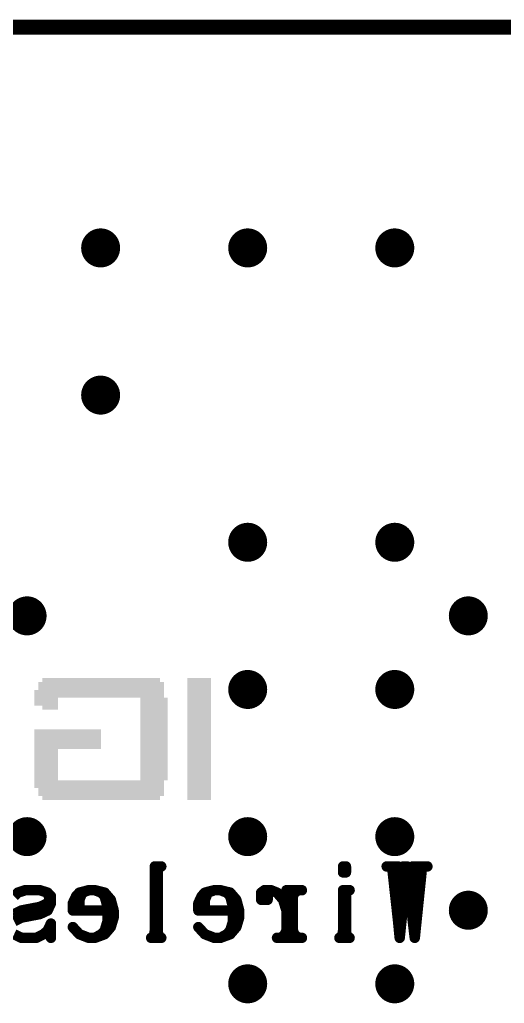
# Model space of a CAD drawing. Extents: x -0.1 to 57.1, y -0.1 to 42.5.
# Drawn here: x 12.9 to 19.49, y 21.73 to 35.1 of the extents above; entities that cross this region are included whole.
import ezdxf

# ---------------------------------------------------------------- set-up
doc = ezdxf.new("R2010")
doc.units = 0
doc.header["$MEASUREMENT"] = 0
doc.layers.get('0').update_dxf_attribs({"linetype": 'CONTINUOUS'})
doc.layers.add('03_ASSY2_GBR', color=2, linetype='CONTINUOUS')

# ---------------------------------------------------------------- blocks, each defined once
blk = doc.blocks.new('ROUND_182')
at = {"const_width": 0.265}
blk.add_lwpolyline([(-0.1325, 0, 1), (0.1325, 0, 1)], format="xyb", close=True, dxfattribs=at)
blk = doc.blocks.new('ROUND_152')
at = {"const_width": 0.07112}
blk.add_lwpolyline([(-0.03556, 0, 1), (0.03556, 0, 1)], format="xyb", close=True, dxfattribs=at)

msp = doc.modelspace()

# ---------------------------------------------------------------- linework, layer by layer
at = {"layer": '03_ASSY2_GBR'}
for points, const_width in [([(57, 35), (0, 35)], 0.2032), ([(14.825, 23.595), (14.737, 23.595)], 0.14224), ([(14.737, 23.595), (14.737, 22.625)], 0.14224), ([(14.775, 23.595), (14.775, 22.625)], 0.14224), ([(14.809, 23.595), (14.775, 23.563)], 0.14224), ([(14.792, 23.595), (14.775, 23.514)], 0.14224), ([(17.297, 23.514), (17.297, 23.595)], 0.14224), ([(17.297, 23.595), (17.336, 23.595)], 0.14224), ([(17.319, 23.595), (17.319, 23.514)], 0.14224), ([(17.336, 23.595), (17.336, 23.514)], 0.14224), ([(18.045, 23.595), (17.89, 23.595)], 0.14224), ([(17.917, 23.595), (17.967, 23.563)], 0.14224), ([(18.017, 23.595), (17.967, 23.563)], 0.14224), ([(18.117, 23.595), (18.045, 22.851)], 0.14224), ([(18.167, 23.595), (18.067, 22.625)], 0.14224), ([(18.145, 23.595), (18.067, 22.851)], 0.14224), ([(18.167, 23.595), (18.117, 23.595)], 0.14224), ([(18.167, 23.595), (18.245, 22.851)], 0.14224), ([(18.322, 23.595), (18.245, 22.851)], 0.14224), ([(18.444, 23.595), (18.245, 23.595)], 0.14224), ([(18.372, 23.595), (18.272, 22.625)], 0.14224), ([(18.344, 23.595), (18.272, 22.851)], 0.14224), ([(18.272, 23.595), (18.322, 23.563)], 0.14224), ([(18.294, 23.595), (18.322, 23.514)], 0.14224), ([(18.422, 23.595), (18.344, 23.563)], 0.14224), ([(18.394, 23.595), (18.344, 23.514)], 0.14224), ([(14.759, 23.563), (14.759, 22.674)], 0.14224), ([(17.336, 23.563), (17.297, 23.563)], 0.14224), ([(17.336, 23.514), (17.297, 23.514)], 0.14224), ([(17.967, 23.563), (18.045, 22.851)], 0.14224), ([(12.824, 23.191), (12.874, 23.239)], 0.14224), ([(12.874, 23.239), (12.974, 23.272)], 0.14224), ([(12.974, 23.272), (13.174, 23.272)], 0.14224), ([(13.174, 23.272), (13.279, 23.239)], 0.14224), ([(13.279, 23.239), (13.324, 23.191)], 0.14224), ([(13.279, 23.239), (13.324, 23.094)], 0.14224), ([(13.324, 23.191), (13.279, 23.094)], 0.14224), ([(13.324, 23.191), (13.324, 23.094)], 0.14224), ([(13.622, 23.094), (13.667, 23.191)], 0.14224), ([(13.667, 23.191), (13.711, 23.239)], 0.14224), ([(13.667, 23.094), (13.711, 23.191)], 0.14224), ([(13.711, 23.239), (13.839, 23.272)], 0.14224), ([(13.711, 23.142), (13.75, 23.239)], 0.14224), ([(13.75, 23.239), (13.839, 23.272)], 0.14224), ([(13.839, 23.272), (13.922, 23.272)], 0.14224), ([(13.922, 23.272), (14.055, 23.239)], 0.14224), ([(13.922, 23.272), (14.011, 23.239)], 0.14224), ([(14.011, 23.239), (14.055, 23.191)], 0.14224), ([(14.055, 23.239), (14.138, 23.142)], 0.14224), ([(14.055, 23.191), (14.094, 23.045)], 0.14224), ([(15.329, 23.094), (15.374, 23.191)], 0.14224), ([(15.374, 23.191), (15.418, 23.239)], 0.14224), ([(15.374, 23.094), (15.418, 23.191)], 0.14224), ([(15.418, 23.239), (15.546, 23.272)], 0.14224), ([(15.418, 23.142), (15.457, 23.239)], 0.14224), ([(15.457, 23.239), (15.546, 23.272)], 0.14224), ([(15.546, 23.272), (15.629, 23.272)], 0.14224), ([(15.629, 23.272), (15.762, 23.239)], 0.14224), ([(15.629, 23.272), (15.718, 23.239)], 0.14224), ([(15.718, 23.239), (15.762, 23.191)], 0.14224), ([(15.762, 23.239), (15.845, 23.142)], 0.14224), ([(15.762, 23.191), (15.801, 23.045)], 0.14224), ([(16.183, 23.239), (16.227, 23.272)], 0.14224), ([(16.183, 23.142), (16.183, 23.239)], 0.14224), ([(16.227, 23.272), (16.316, 23.272)], 0.14224), ([(16.227, 23.191), (16.227, 23.239)], 0.14224), ([(16.227, 23.239), (16.271, 23.239)], 0.14224), ([(16.271, 23.239), (16.271, 23.142)], 0.14224), ([(16.316, 23.272), (16.399, 23.239)], 0.14224), ([(16.399, 23.239), (16.482, 23.142)], 0.14224), ([(16.737, 23.272), (16.527, 23.272)], 0.14224), ([(16.527, 23.272), (16.527, 22.625)], 0.14224), ([(16.571, 23.239), (16.571, 22.674)], 0.14224), ([(16.615, 23.272), (16.615, 22.625)], 0.14224), ([(16.699, 23.272), (16.615, 23.239)], 0.14224), ([(16.654, 23.272), (16.615, 23.191)], 0.14224), ([(17.386, 23.272), (17.297, 23.272)], 0.14224), ([(17.297, 23.272), (17.297, 22.625)], 0.14224), ([(17.319, 23.223), (17.319, 22.674)], 0.14224), ([(17.336, 23.272), (17.336, 22.625)], 0.14224), ([(17.369, 23.272), (17.336, 23.223)], 0.14224), ([(17.352, 23.272), (17.336, 23.191)], 0.14224), ([(13.279, 23.094), (13.174, 23.045)], 0.14224), ([(13.324, 23.094), (13.279, 22.997)], 0.14224), ([(13.622, 22.997), (13.622, 23.094)], 0.14224), ([(13.667, 23.045), (13.667, 23.094)], 0.14224), ([(13.711, 22.997), (13.711, 23.142)], 0.14224), ([(14.094, 23.142), (14.138, 23.045)], 0.14224), ([(14.138, 23.142), (14.177, 22.997)], 0.14224), ([(15.329, 22.997), (15.329, 23.094)], 0.14224), ([(15.374, 23.045), (15.374, 23.094)], 0.14224), ([(15.418, 22.997), (15.418, 23.142)], 0.14224), ([(15.801, 23.142), (15.845, 23.045)], 0.14224), ([(15.845, 23.142), (15.884, 22.997)], 0.14224), ([(16.271, 23.142), (16.183, 23.142)], 0.14224), ([(16.482, 23.142), (16.527, 22.997)], 0.14224), ([(12.924, 22.997), (12.824, 22.948)], 0.14224), ([(12.924, 22.948), (12.824, 22.9)], 0.14224), ([(13.174, 23.045), (12.924, 22.997)], 0.14224), ([(13.174, 22.997), (12.924, 22.948)], 0.14224), ([(13.174, 22.948), (12.924, 22.9)], 0.14224), ([(13.279, 23.045), (13.174, 22.997)], 0.14224), ([(13.279, 22.997), (13.174, 22.948)], 0.14224), ([(14.094, 22.997), (13.622, 22.997)], 0.14224), ([(14.094, 23.045), (14.094, 22.851)], 0.14224), ([(14.138, 23.045), (14.138, 22.851)], 0.14224), ([(14.177, 22.997), (14.177, 22.9)], 0.14224), ([(15.801, 22.997), (15.329, 22.997)], 0.14224), ([(15.801, 23.045), (15.801, 22.851)], 0.14224), ([(15.845, 23.045), (15.845, 22.851)], 0.14224), ([(15.884, 22.997), (15.884, 22.9)], 0.14224), ([(12.924, 22.9), (12.824, 22.851)], 0.14224), ([(13.279, 22.722), (13.324, 22.819)], 0.14224), ([(13.324, 22.819), (13.324, 22.625)], 0.14224), ([(14.094, 22.851), (14.055, 22.722)], 0.14224), ([(14.138, 22.851), (14.094, 22.771)], 0.14224), ([(14.177, 22.9), (14.138, 22.771)], 0.14224), ([(15.801, 22.851), (15.762, 22.722)], 0.14224), ([(15.845, 22.851), (15.801, 22.771)], 0.14224), ([(15.884, 22.9), (15.845, 22.771)], 0.14224), ([(18.045, 22.851), (18.067, 22.625)], 0.14224), ([(18.067, 22.851), (18.067, 22.625)], 0.14224), ([(18.245, 22.851), (18.272, 22.625)], 0.14224), ([(18.272, 22.851), (18.272, 22.625)], 0.14224), ([(12.824, 22.674), (12.924, 22.625)], 0.14224), ([(13.124, 22.625), (13.224, 22.674)], 0.14224), ([(13.224, 22.674), (13.279, 22.722)], 0.14224), ([(13.324, 22.625), (13.279, 22.722)], 0.14224), ([(13.711, 22.674), (13.622, 22.771)], 0.14224), ([(13.839, 22.625), (13.711, 22.674)], 0.14224), ([(14.055, 22.674), (13.922, 22.625)], 0.14224), ([(14.011, 22.674), (13.922, 22.625)], 0.14224), ([(14.055, 22.722), (14.011, 22.674)], 0.14224), ([(14.138, 22.771), (14.055, 22.674)], 0.14224), ([(14.737, 22.674), (14.703, 22.625)], 0.14224), ([(14.737, 22.722), (14.72, 22.625)], 0.14224), ([(14.775, 22.722), (14.792, 22.625)], 0.14224), ([(14.775, 22.674), (14.809, 22.625)], 0.14224), ([(15.418, 22.674), (15.329, 22.771)], 0.14224), ([(15.546, 22.625), (15.418, 22.674)], 0.14224), ([(15.762, 22.674), (15.629, 22.625)], 0.14224), ([(15.718, 22.674), (15.629, 22.625)], 0.14224), ([(15.762, 22.722), (15.718, 22.674)], 0.14224), ([(15.845, 22.771), (15.762, 22.674)], 0.14224), ([(16.527, 22.674), (16.443, 22.625)], 0.14224), ([(16.527, 22.722), (16.482, 22.625)], 0.14224), ([(16.615, 22.722), (16.654, 22.625)], 0.14224), ([(16.615, 22.674), (16.699, 22.625)], 0.14224), ([(17.297, 22.674), (17.264, 22.625)], 0.14224), ([(17.297, 22.722), (17.28, 22.625)], 0.14224), ([(17.336, 22.722), (17.352, 22.625)], 0.14224), ([(17.336, 22.674), (17.369, 22.625)], 0.14224), ([(12.924, 22.625), (13.124, 22.625)], 0.14224), ([(13.922, 22.625), (13.839, 22.625)], 0.14224), ([(14.825, 22.625), (14.687, 22.625)], 0.14224), ([(15.629, 22.625), (15.546, 22.625)], 0.14224), ([(16.737, 22.625), (16.399, 22.625)], 0.14224), ([(17.386, 22.625), (17.247, 22.625)], 0.14224)]:
    msp.add_lwpolyline(points, dxfattribs=dict(at, const_width=const_width))
for points in [[(13.15302, 26.099946), (13.153054, 26.09998), (14.85998, 26.099946), (14.859946, 26.09998)], [(13.15302, 26.099926), (13.15302, 26.099946), (14.86, 26.099926), (14.85998, 26.099946)], [(13.15302, 26.047), (13.15302, 26.099926), (14.86, 26.047), (14.86, 26.099926)], [(13.153054, 26.09998), (13.153074, 26.1), (14.859946, 26.09998), (14.807108, 26.1)], [(13.205892, 26.1), (13.20602, 26.100128), (14.807108, 26.1), (14.80698, 26.100128)], [(13.20602, 26.153946), (13.206054, 26.15398), (14.806982, 26.153946), (14.806946, 26.15398)], [(13.20602, 26.153928), (13.20602, 26.153946), (14.807, 26.153928), (14.806982, 26.153946)], [(13.20602, 26.100128), (13.20602, 26.153928), (14.80698, 26.100128), (14.807, 26.153928)], [(13.206054, 26.15398), (13.206074, 26.154), (14.806946, 26.15398), (13.206074, 26.154)], [(15.18002, 26.153946), (15.180054, 26.15398), (15.49998, 26.153946), (15.499946, 26.15398)], [(15.18002, 26.153926), (15.18002, 26.153946), (15.5, 26.153926), (15.49998, 26.153946)], [(15.18002, 26.1), (15.18002, 26.153926), (15.5, 26.1), (15.5, 26.153926)], [(15.18002, 26.09998), (15.18002, 26.1), (15.5, 26.09998), (15.5, 26.1)], [(15.18002, 26.047), (15.18002, 26.09998), (15.5, 26.047), (15.5, 26.09998)], [(15.180054, 26.15398), (15.180074, 26.154), (15.499946, 26.15398), (15.180074, 26.154)], [(13.10002, 25.993946), (13.100054, 25.99398), (14.86, 25.993946), (14.86, 25.99398)], [(13.10002, 25.94), (13.10002, 25.993946), (14.86, 25.94), (14.86, 25.993946)], [(13.10002, 25.93998), (13.10002, 25.94), (14.86, 25.93998), (14.86, 25.94)], [(13.10002, 25.887128), (13.10002, 25.93998), (14.85998, 25.887128), (14.86, 25.93998)], [(13.100054, 25.99398), (13.100074, 25.994), (14.86, 25.99398), (14.86, 25.994)], [(13.152892, 25.994), (13.15302, 25.994128), (14.86, 25.994), (14.86, 25.994128)], [(13.15302, 26.04698), (13.15302, 26.047), (14.86, 26.04698), (14.86, 26.047)], [(13.15302, 25.994128), (13.15302, 26.04698), (14.86, 25.994128), (14.86, 26.04698)], [(15.18002, 26.04698), (15.18002, 26.047), (15.5, 26.04698), (15.5, 26.047)], [(15.18002, 25.994), (15.18002, 26.04698), (15.5, 25.994), (15.5, 26.04698)], [(15.18002, 25.99398), (15.18002, 25.994), (15.5, 25.99398), (15.5, 25.994)], [(15.18002, 25.94), (15.18002, 25.99398), (15.5, 25.94), (15.5, 25.99398)], [(15.18002, 25.93998), (15.18002, 25.94), (15.5, 25.93998), (15.5, 25.94)], [(15.18002, 25.887), (15.18002, 25.93998), (15.5, 25.887), (15.5, 25.93998)], [(13.10002, 25.887), (13.10002, 25.887128), (14.860108, 25.887), (14.85998, 25.887128)], [(13.10002, 25.88698), (13.10002, 25.887), (13.420128, 25.88698), (14.539892, 25.887)], [(13.10002, 25.886852), (13.10002, 25.88698), (13.42, 25.886852), (13.420128, 25.88698)], [(13.10002, 25.834), (13.10002, 25.886852), (13.42, 25.834), (13.42, 25.886852)], [(13.10002, 25.83398), (13.10002, 25.834), (13.42, 25.83398), (13.42, 25.834)], [(13.10002, 25.780054), (13.10002, 25.83398), (13.42, 25.780054), (13.42, 25.83398)], [(14.539912, 25.88698), (14.539892, 25.887), (14.912946, 25.88698), (14.860108, 25.887)], [(14.539966, 25.886926), (14.539912, 25.88698), (14.913, 25.886926), (14.912946, 25.88698)], [(14.54002, 25.886872), (14.539966, 25.886926), (14.913, 25.886872), (14.913, 25.886926)], [(14.54002, 25.834), (14.54002, 25.886872), (14.913, 25.834), (14.913, 25.886872)], [(14.54002, 25.83398), (14.54002, 25.834), (14.913, 25.83398), (14.913, 25.834)], [(14.54002, 25.78), (14.54002, 25.83398), (14.913, 25.78), (14.913, 25.83398)], [(15.18002, 25.88698), (15.18002, 25.887), (15.5, 25.88698), (15.5, 25.887)], [(15.18002, 25.834), (15.18002, 25.88698), (15.5, 25.834), (15.5, 25.88698)], [(15.18002, 25.83398), (15.18002, 25.834), (15.5, 25.83398), (15.5, 25.834)], [(15.18002, 25.78), (15.18002, 25.83398), (15.5, 25.78), (15.5, 25.83398)], [(13.100074, 25.78), (13.10002, 25.780054), (13.42, 25.78), (13.42, 25.780054)], [(13.205912, 25.77998), (13.205892, 25.78), (13.42, 25.77998), (13.42, 25.78)], [(13.20602, 25.779872), (13.205912, 25.77998), (13.419998, 25.779872), (13.42, 25.77998)], [(13.20602, 25.727054), (13.20602, 25.779872), (13.41998, 25.727054), (13.419998, 25.779872)], [(13.206074, 25.727), (13.20602, 25.727054), (13.419926, 25.727), (13.41998, 25.727054)], [(14.54002, 25.77998), (14.54002, 25.78), (14.913, 25.77998), (14.913, 25.78)], [(14.54002, 25.727), (14.54002, 25.77998), (14.913, 25.727), (14.913, 25.77998)], [(14.54002, 25.72698), (14.54002, 25.727), (14.913, 25.72698), (14.913, 25.727)], [(14.54002, 25.673), (14.54002, 25.72698), (14.913, 25.673), (14.913, 25.72698)], [(14.54002, 25.67298), (14.54002, 25.673), (14.913, 25.67298), (14.913, 25.673)], [(14.54002, 25.62), (14.54002, 25.67298), (14.913, 25.62), (14.913, 25.67298)], [(15.18002, 25.77998), (15.18002, 25.78), (15.5, 25.77998), (15.5, 25.78)], [(15.18002, 25.727), (15.18002, 25.77998), (15.5, 25.727), (15.5, 25.77998)], [(15.18002, 25.72698), (15.18002, 25.727), (15.5, 25.72698), (15.5, 25.727)], [(15.18002, 25.673), (15.18002, 25.72698), (15.5, 25.673), (15.5, 25.72698)], [(15.18002, 25.67298), (15.18002, 25.673), (15.5, 25.67298), (15.5, 25.673)], [(15.18002, 25.62), (15.18002, 25.67298), (15.5, 25.62), (15.5, 25.67298)], [(14.54002, 25.61998), (14.54002, 25.62), (14.913, 25.61998), (14.913, 25.62)], [(14.54002, 25.567), (14.54002, 25.61998), (14.913, 25.567), (14.913, 25.61998)], [(14.54002, 25.56698), (14.54002, 25.567), (14.913, 25.56698), (14.913, 25.567)], [(14.54002, 25.513), (14.54002, 25.56698), (14.913, 25.513), (14.913, 25.56698)], [(15.18002, 25.61998), (15.18002, 25.62), (15.5, 25.61998), (15.5, 25.62)], [(15.18002, 25.567), (15.18002, 25.61998), (15.5, 25.567), (15.5, 25.61998)], [(15.18002, 25.56698), (15.18002, 25.567), (15.5, 25.56698), (15.5, 25.567)], [(15.18002, 25.513), (15.18002, 25.56698), (15.5, 25.513), (15.5, 25.56698)], [(13.10002, 25.459946), (13.100054, 25.45998), (14.00598, 25.459946), (14.005946, 25.45998)], [(13.10002, 25.459926), (13.10002, 25.459946), (14.006, 25.459926), (14.00598, 25.459946)], [(13.10002, 25.407), (13.10002, 25.459926), (14.006, 25.407), (14.006, 25.459926)], [(13.10002, 25.40698), (13.10002, 25.407), (14.006, 25.40698), (14.006, 25.407)], [(13.10002, 25.353), (13.10002, 25.40698), (14.006, 25.353), (14.006, 25.40698)], [(13.100054, 25.45998), (13.100074, 25.46), (14.005946, 25.45998), (13.100074, 25.46)], [(14.54002, 25.51298), (14.54002, 25.513), (14.913, 25.51298), (14.913, 25.513)], [(14.54002, 25.46), (14.54002, 25.51298), (14.913, 25.46), (14.913, 25.51298)], [(14.54002, 25.45998), (14.54002, 25.46), (14.913, 25.45998), (14.913, 25.46)], [(14.54002, 25.407), (14.54002, 25.45998), (14.913, 25.407), (14.913, 25.45998)], [(14.54002, 25.40698), (14.54002, 25.407), (14.913, 25.40698), (14.913, 25.407)], [(14.54002, 25.353), (14.54002, 25.40698), (14.913, 25.353), (14.913, 25.40698)], [(15.18002, 25.51298), (15.18002, 25.513), (15.5, 25.51298), (15.5, 25.513)], [(15.18002, 25.46), (15.18002, 25.51298), (15.5, 25.46), (15.5, 25.51298)], [(15.18002, 25.45998), (15.18002, 25.46), (15.5, 25.45998), (15.5, 25.46)], [(15.18002, 25.407), (15.18002, 25.45998), (15.5, 25.407), (15.5, 25.45998)], [(15.18002, 25.40698), (15.18002, 25.407), (15.5, 25.40698), (15.5, 25.407)], [(15.18002, 25.353), (15.18002, 25.40698), (15.5, 25.353), (15.5, 25.40698)], [(13.10002, 25.35298), (13.10002, 25.353), (14.006, 25.35298), (14.006, 25.353)], [(13.10002, 25.3), (13.10002, 25.35298), (14.006, 25.3), (14.006, 25.35298)], [(13.10002, 25.29998), (13.10002, 25.3), (14.006, 25.29998), (14.006, 25.3)], [(13.10002, 25.247), (13.10002, 25.29998), (14.006, 25.247), (14.006, 25.29998)], [(14.54002, 25.35298), (14.54002, 25.353), (14.913, 25.35298), (14.913, 25.353)], [(14.54002, 25.3), (14.54002, 25.35298), (14.913, 25.3), (14.913, 25.35298)], [(14.54002, 25.29998), (14.54002, 25.3), (14.913, 25.29998), (14.913, 25.3)], [(14.54002, 25.247), (14.54002, 25.29998), (14.913, 25.247), (14.913, 25.29998)], [(15.18002, 25.35298), (15.18002, 25.353), (15.5, 25.35298), (15.5, 25.353)], [(15.18002, 25.3), (15.18002, 25.35298), (15.5, 25.3), (15.5, 25.35298)], [(15.18002, 25.29998), (15.18002, 25.3), (15.5, 25.29998), (15.5, 25.3)], [(15.18002, 25.247), (15.18002, 25.29998), (15.5, 25.247), (15.5, 25.29998)], [(13.10002, 25.24698), (13.10002, 25.247), (14.006, 25.24698), (14.006, 25.247)], [(13.10002, 25.193054), (13.10002, 25.24698), (14.00598, 25.193054), (14.006, 25.24698)], [(13.10002, 25.193), (13.10002, 25.193054), (14.005926, 25.193), (14.00598, 25.193054)], [(13.10002, 25.19298), (13.10002, 25.193), (13.420128, 25.19298), (14.005926, 25.193)], [(13.10002, 25.192852), (13.10002, 25.19298), (13.42, 25.192852), (13.420128, 25.19298)], [(13.10002, 25.14), (13.10002, 25.192852), (13.42, 25.14), (13.42, 25.192852)], [(13.10002, 25.13998), (13.10002, 25.14), (13.42, 25.13998), (13.42, 25.14)], [(13.10002, 25.087), (13.10002, 25.13998), (13.42, 25.087), (13.42, 25.13998)], [(14.54002, 25.24698), (14.54002, 25.247), (14.913, 25.24698), (14.913, 25.247)], [(14.54002, 25.193), (14.54002, 25.24698), (14.913, 25.193), (14.913, 25.24698)], [(14.54002, 25.19298), (14.54002, 25.193), (14.913, 25.19298), (14.913, 25.193)], [(14.54002, 25.14), (14.54002, 25.19298), (14.913, 25.14), (14.913, 25.19298)], [(14.54002, 25.13998), (14.54002, 25.14), (14.913, 25.13998), (14.913, 25.14)], [(14.54002, 25.087), (14.54002, 25.13998), (14.913, 25.087), (14.913, 25.13998)], [(15.18002, 25.24698), (15.18002, 25.247), (15.5, 25.24698), (15.5, 25.247)], [(15.18002, 25.193), (15.18002, 25.24698), (15.5, 25.193), (15.5, 25.24698)], [(15.18002, 25.19298), (15.18002, 25.193), (15.5, 25.19298), (15.5, 25.193)], [(15.18002, 25.14), (15.18002, 25.19298), (15.5, 25.14), (15.5, 25.19298)], [(15.18002, 25.13998), (15.18002, 25.14), (15.5, 25.13998), (15.5, 25.14)], [(15.18002, 25.087), (15.18002, 25.13998), (15.5, 25.087), (15.5, 25.13998)], [(13.10002, 25.08698), (13.10002, 25.087), (13.42, 25.08698), (13.42, 25.087)], [(13.10002, 25.033), (13.10002, 25.08698), (13.42, 25.033), (13.42, 25.08698)], [(13.10002, 25.03298), (13.10002, 25.033), (13.42, 25.03298), (13.42, 25.033)], [(13.10002, 24.98), (13.10002, 25.03298), (13.42, 24.98), (13.42, 25.03298)], [(14.54002, 25.08698), (14.54002, 25.087), (14.913, 25.08698), (14.913, 25.087)], [(14.54002, 25.033), (14.54002, 25.08698), (14.913, 25.033), (14.913, 25.08698)], [(14.54002, 25.03298), (14.54002, 25.033), (14.913, 25.03298), (14.913, 25.033)], [(14.54002, 24.98), (14.54002, 25.03298), (14.913, 24.98), (14.913, 25.03298)], [(15.18002, 25.08698), (15.18002, 25.087), (15.5, 25.08698), (15.5, 25.087)], [(15.18002, 25.033), (15.18002, 25.08698), (15.5, 25.033), (15.5, 25.08698)], [(15.18002, 25.03298), (15.18002, 25.033), (15.5, 25.03298), (15.5, 25.033)], [(15.18002, 24.98), (15.18002, 25.03298), (15.5, 24.98), (15.5, 25.03298)], [(13.10002, 24.97998), (13.10002, 24.98), (13.42, 24.97998), (13.42, 24.98)], [(13.10002, 24.927), (13.10002, 24.97998), (13.42, 24.927), (13.42, 24.97998)], [(13.10002, 24.92698), (13.10002, 24.927), (13.42, 24.92698), (13.42, 24.927)], [(13.10002, 24.873), (13.10002, 24.92698), (13.42, 24.873), (13.42, 24.92698)], [(13.10002, 24.87298), (13.10002, 24.873), (13.42, 24.87298), (13.42, 24.873)], [(13.10002, 24.82), (13.10002, 24.87298), (13.42, 24.82), (13.42, 24.87298)], [(14.54002, 24.97998), (14.54002, 24.98), (14.913, 24.97998), (14.913, 24.98)], [(14.54002, 24.927), (14.54002, 24.97998), (14.913, 24.927), (14.913, 24.97998)], [(14.54002, 24.92698), (14.54002, 24.927), (14.913, 24.92698), (14.913, 24.927)], [(14.54002, 24.873), (14.54002, 24.92698), (14.913, 24.873), (14.913, 24.92698)], [(14.54002, 24.87298), (14.54002, 24.873), (14.913, 24.87298), (14.913, 24.873)], [(14.54002, 24.82), (14.54002, 24.87298), (14.913, 24.82), (14.913, 24.87298)], [(15.18002, 24.97998), (15.18002, 24.98), (15.5, 24.97998), (15.5, 24.98)], [(15.18002, 24.927), (15.18002, 24.97998), (15.5, 24.927), (15.5, 24.97998)], [(15.18002, 24.92698), (15.18002, 24.927), (15.5, 24.92698), (15.5, 24.927)], [(15.18002, 24.873), (15.18002, 24.92698), (15.5, 24.873), (15.5, 24.92698)], [(15.18002, 24.87298), (15.18002, 24.873), (15.5, 24.87298), (15.5, 24.873)], [(15.18002, 24.82), (15.18002, 24.87298), (15.5, 24.82), (15.5, 24.87298)], [(13.10002, 24.81998), (13.10002, 24.82), (13.42, 24.81998), (13.42, 24.82)], [(13.10002, 24.767128), (13.10002, 24.81998), (13.41998, 24.767128), (13.42, 24.81998)], [(13.10002, 24.767), (13.10002, 24.767128), (13.420108, 24.767), (13.41998, 24.767128)], [(13.10002, 24.76698), (13.10002, 24.767), (14.860128, 24.76698), (14.912926, 24.767)], [(13.10002, 24.766852), (13.10002, 24.76698), (14.86, 24.766852), (14.860128, 24.76698)], [(13.10002, 24.713), (13.10002, 24.766852), (14.86, 24.713), (14.86, 24.766852)], [(14.539892, 24.767), (14.539946, 24.767054), (14.912926, 24.767), (14.91298, 24.767054)], [(14.539946, 24.767054), (14.54002, 24.767128), (14.91298, 24.767054), (14.91298, 24.767128)], [(14.54002, 24.81998), (14.54002, 24.82), (14.913, 24.81998), (14.913, 24.82)], [(14.54002, 24.767128), (14.54002, 24.81998), (14.91298, 24.767128), (14.913, 24.81998)], [(15.18002, 24.81998), (15.18002, 24.82), (15.5, 24.81998), (15.5, 24.82)], [(15.18002, 24.767), (15.18002, 24.81998), (15.5, 24.767), (15.5, 24.81998)], [(15.18002, 24.76698), (15.18002, 24.767), (15.5, 24.76698), (15.5, 24.767)], [(15.18002, 24.713), (15.18002, 24.76698), (15.5, 24.713), (15.5, 24.76698)], [(13.10002, 24.71298), (13.10002, 24.713), (14.86, 24.71298), (14.86, 24.713)], [(13.10002, 24.660054), (13.10002, 24.71298), (14.86, 24.660054), (14.86, 24.71298)], [(13.100074, 24.66), (13.10002, 24.660054), (14.86, 24.66), (14.86, 24.660054)], [(13.152912, 24.65998), (13.152892, 24.66), (14.86, 24.65998), (14.86, 24.66)], [(13.15302, 24.659872), (13.152912, 24.65998), (14.86, 24.659872), (14.86, 24.65998)], [(13.15302, 24.607), (13.15302, 24.659872), (14.86, 24.607), (14.86, 24.659872)], [(13.15302, 24.60698), (13.15302, 24.607), (14.86, 24.60698), (14.86, 24.607)], [(13.15302, 24.553054), (13.15302, 24.60698), (14.85998, 24.553054), (14.86, 24.60698)], [(15.18002, 24.71298), (15.18002, 24.713), (15.5, 24.71298), (15.5, 24.713)], [(15.18002, 24.66), (15.18002, 24.71298), (15.5, 24.66), (15.5, 24.71298)], [(15.18002, 24.65998), (15.18002, 24.66), (15.5, 24.65998), (15.5, 24.66)], [(15.18002, 24.607), (15.18002, 24.65998), (15.5, 24.607), (15.5, 24.65998)], [(15.18002, 24.60698), (15.18002, 24.607), (15.5, 24.60698), (15.5, 24.607)], [(15.18002, 24.553), (15.18002, 24.60698), (15.5, 24.553), (15.5, 24.60698)], [(13.153074, 24.553), (13.15302, 24.553054), (14.859926, 24.553), (14.85998, 24.553054)], [(13.205912, 24.55298), (13.205892, 24.553), (14.807128, 24.55298), (14.859926, 24.553)], [(13.20602, 24.552872), (13.205912, 24.55298), (14.80702, 24.552872), (14.807128, 24.55298)], [(13.20602, 24.552852), (13.20602, 24.552872), (14.807, 24.552852), (14.80702, 24.552872)], [(13.20602, 24.500054), (13.20602, 24.552852), (14.80698, 24.500054), (14.807, 24.552852)], [(13.206074, 24.5), (13.20602, 24.500054), (14.806926, 24.5), (14.80698, 24.500054)], [(15.18002, 24.55298), (15.18002, 24.553), (15.5, 24.55298), (15.5, 24.553)], [(15.18002, 24.500054), (15.18002, 24.55298), (15.49998, 24.500054), (15.5, 24.55298)], [(15.180074, 24.5), (15.18002, 24.500054), (15.499926, 24.5), (15.49998, 24.500054)]]:
    msp.add_solid(points, dxfattribs=at)

# ---------------------------------------------------------------- block references
for name, p in [('ROUND_182', (14, 32)), ('ROUND_182', (16, 32)), ('ROUND_182', (18, 32)), ('ROUND_182', (14, 30)), ('ROUND_182', (16, 28)), ('ROUND_182', (18, 28)), ('ROUND_182', (13, 27)), ('ROUND_182', (19, 27)), ('ROUND_182', (16, 26)), ('ROUND_182', (18, 26)), ('ROUND_182', (13, 24)), ('ROUND_182', (16, 24)), ('ROUND_182', (18, 24)), ('ROUND_152', (14.737, 23.595)), ('ROUND_152', (14.775, 23.595)), ('ROUND_152', (14.792, 23.595)), ('ROUND_152', (14.809, 23.595)), ('ROUND_152', (14.825, 23.595)), ('ROUND_152', (17.297, 23.595)), ('ROUND_152', (17.319, 23.595)), ('ROUND_152', (17.336, 23.595)), ('ROUND_152', (17.336, 23.595)), ('ROUND_152', (17.89, 23.595)), ('ROUND_152', (17.917, 23.595)), ('ROUND_152', (18.017, 23.595)), ('ROUND_152', (18.045, 23.595)), ('ROUND_152', (18.117, 23.595)), ('ROUND_152', (18.117, 23.595)), ('ROUND_152', (18.145, 23.595)), ('ROUND_152', (18.167, 23.595)), ('ROUND_152', (18.167, 23.595)), ('ROUND_152', (18.167, 23.595)), ('ROUND_152', (18.245, 23.595)), ('ROUND_152', (18.272, 23.595)), ('ROUND_152', (18.294, 23.595)), ('ROUND_152', (18.322, 23.595)), ('ROUND_152', (18.344, 23.595)), ('ROUND_152', (18.372, 23.595)), ('ROUND_152', (18.394, 23.595)), ('ROUND_152', (18.422, 23.595)), ('ROUND_152', (18.444, 23.595)), ('ROUND_152', (14.759, 23.563)), ('ROUND_152', (14.775, 23.563)), ('ROUND_152', (14.775, 23.514)), ('ROUND_152', (17.297, 23.563)), ('ROUND_152', (17.297, 23.514)), ('ROUND_152', (17.319, 23.514)), ('ROUND_152', (17.336, 23.563)), ('ROUND_152', (17.336, 23.514)), ('ROUND_152', (17.967, 23.563)), ('ROUND_152', (17.967, 23.563)), ('ROUND_152', (17.967, 23.563)), ('ROUND_152', (18.322, 23.563)), ('ROUND_152', (18.322, 23.514)), ('ROUND_152', (18.344, 23.563)), ('ROUND_152', (18.344, 23.514)), ('ROUND_152', (12.874, 23.239)), ('ROUND_152', (12.974, 23.272)), ('ROUND_152', (13.174, 23.272)), ('ROUND_152', (13.279, 23.239)), ('ROUND_152', (13.279, 23.239)), ('ROUND_152', (13.324, 23.191)), ('ROUND_152', (13.324, 23.191)), ('ROUND_152', (13.667, 23.191)), ('ROUND_152', (13.711, 23.239)), ('ROUND_152', (13.711, 23.191)), ('ROUND_152', (13.75, 23.239)), ('ROUND_152', (13.839, 23.272)), ('ROUND_152', (13.839, 23.272)), ('ROUND_152', (13.922, 23.272)), ('ROUND_152', (13.922, 23.272)), ('ROUND_152', (14.011, 23.239)), ('ROUND_152', (14.055, 23.239)), ('ROUND_152', (14.055, 23.191)), ('ROUND_152', (15.374, 23.191)), ('ROUND_152', (15.418, 23.239)), ('ROUND_152', (15.418, 23.191)), ('ROUND_152', (15.457, 23.239)), ('ROUND_152', (15.546, 23.272)), ('ROUND_152', (15.546, 23.272)), ('ROUND_152', (15.629, 23.272)), ('ROUND_152', (15.629, 23.272)), ('ROUND_152', (15.718, 23.239)), ('ROUND_152', (15.762, 23.239)), ('ROUND_152', (15.762, 23.191)), ('ROUND_152', (16.183, 23.239)), ('ROUND_152', (16.227, 23.272)), ('ROUND_152', (16.227, 23.239)), ('ROUND_152', (16.227, 23.191)), ('ROUND_152', (16.271, 23.239)), ('ROUND_152', (16.316, 23.272)), ('ROUND_152', (16.399, 23.239)), ('ROUND_152', (16.527, 23.272)), ('ROUND_152', (16.571, 23.239)), ('ROUND_152', (16.615, 23.272)), ('ROUND_152', (16.615, 23.239)), ('ROUND_152', (16.615, 23.191)), ('ROUND_152', (16.654, 23.272)), ('ROUND_152', (16.699, 23.272)), ('ROUND_152', (16.737, 23.272)), ('ROUND_152', (17.297, 23.272)), ('ROUND_152', (17.319, 23.223)), ('ROUND_152', (17.336, 23.272)), ('ROUND_152', (17.336, 23.223)), ('ROUND_152', (17.336, 23.191)), ('ROUND_152', (17.352, 23.272)), ('ROUND_152', (17.369, 23.272)), ('ROUND_152', (17.386, 23.272)), ('ROUND_182', (19, 23)), ('ROUND_152', (13.279, 23.094)), ('ROUND_152', (13.324, 23.094)), ('ROUND_152', (13.324, 23.094)), ('ROUND_152', (13.622, 23.094)), ('ROUND_152', (13.667, 23.094)), ('ROUND_152', (13.711, 23.142)), ('ROUND_152', (14.094, 23.142)), ('ROUND_152', (14.138, 23.142)), ('ROUND_152', (15.329, 23.094)), ('ROUND_152', (15.374, 23.094)), ('ROUND_152', (15.418, 23.142)), ('ROUND_152', (15.801, 23.142)), ('ROUND_152', (15.845, 23.142)), ('ROUND_152', (16.183, 23.142)), ('ROUND_152', (16.271, 23.142)), ('ROUND_152', (16.482, 23.142)), ('ROUND_152', (12.924, 22.997)), ('ROUND_152', (12.924, 22.948)), ('ROUND_152', (13.174, 23.045)), ('ROUND_152', (13.174, 22.997)), ('ROUND_152', (13.174, 22.948)), ('ROUND_152', (13.279, 23.045)), ('ROUND_152', (13.279, 22.997)), ('ROUND_152', (13.622, 22.997)), ('ROUND_152', (13.667, 23.045)), ('ROUND_152', (13.711, 22.997)), ('ROUND_152', (14.094, 23.045)), ('ROUND_152', (14.094, 22.997)), ('ROUND_152', (14.138, 23.045)), ('ROUND_152', (14.177, 22.997)), ('ROUND_152', (15.329, 22.997)), ('ROUND_152', (15.374, 23.045)), ('ROUND_152', (15.418, 22.997)), ('ROUND_152', (15.801, 23.045)), ('ROUND_152', (15.801, 22.997)), ('ROUND_152', (15.845, 23.045)), ('ROUND_152', (15.884, 22.997)), ('ROUND_152', (16.527, 22.997)), ('ROUND_152', (12.924, 22.9)), ('ROUND_152', (13.324, 22.819)), ('ROUND_152', (14.094, 22.851)), ('ROUND_152', (14.138, 22.851)), ('ROUND_152', (14.177, 22.9)), ('ROUND_152', (15.801, 22.851)), ('ROUND_152', (15.845, 22.851)), ('ROUND_152', (15.884, 22.9)), ('ROUND_152', (18.045, 22.851)), ('ROUND_152', (18.045, 22.851)), ('ROUND_152', (18.067, 22.851)), ('ROUND_152', (18.245, 22.851)), ('ROUND_152', (18.245, 22.851)), ('ROUND_152', (18.272, 22.851)), ('ROUND_152', (13.224, 22.674)), ('ROUND_152', (13.279, 22.722)), ('ROUND_152', (13.279, 22.722)), ('ROUND_152', (13.622, 22.771)), ('ROUND_152', (13.711, 22.674)), ('ROUND_152', (14.011, 22.674)), ('ROUND_152', (14.055, 22.722)), ('ROUND_152', (14.055, 22.674)), ('ROUND_152', (14.094, 22.771)), ('ROUND_152', (14.138, 22.771)), ('ROUND_152', (14.737, 22.722)), ('ROUND_152', (14.737, 22.674)), ('ROUND_152', (14.759, 22.674)), ('ROUND_152', (14.775, 22.722)), ('ROUND_152', (14.775, 22.674)), ('ROUND_152', (15.329, 22.771)), ('ROUND_152', (15.418, 22.674)), ('ROUND_152', (15.718, 22.674)), ('ROUND_152', (15.762, 22.722)), ('ROUND_152', (15.762, 22.674)), ('ROUND_152', (15.801, 22.771)), ('ROUND_152', (15.845, 22.771)), ('ROUND_152', (16.527, 22.722)), ('ROUND_152', (16.527, 22.674)), ('ROUND_152', (16.571, 22.674)), ('ROUND_152', (16.615, 22.722)), ('ROUND_152', (16.615, 22.674)), ('ROUND_152', (17.297, 22.722)), ('ROUND_152', (17.297, 22.674)), ('ROUND_152', (17.319, 22.674)), ('ROUND_152', (17.336, 22.722)), ('ROUND_152', (17.336, 22.674)), ('ROUND_152', (12.924, 22.625)), ('ROUND_152', (13.124, 22.625)), ('ROUND_152', (13.324, 22.625)), ('ROUND_152', (13.839, 22.625)), ('ROUND_152', (13.922, 22.625)), ('ROUND_152', (13.922, 22.625)), ('ROUND_152', (14.687, 22.625)), ('ROUND_152', (14.703, 22.625)), ('ROUND_152', (14.72, 22.625)), ('ROUND_152', (14.737, 22.625)), ('ROUND_152', (14.775, 22.625)), ('ROUND_152', (14.792, 22.625)), ('ROUND_152', (14.809, 22.625)), ('ROUND_152', (14.825, 22.625)), ('ROUND_152', (15.546, 22.625)), ('ROUND_152', (15.629, 22.625)), ('ROUND_152', (15.629, 22.625)), ('ROUND_152', (16.399, 22.625)), ('ROUND_152', (16.443, 22.625)), ('ROUND_152', (16.482, 22.625)), ('ROUND_152', (16.527, 22.625)), ('ROUND_152', (16.615, 22.625)), ('ROUND_152', (16.654, 22.625)), ('ROUND_152', (16.699, 22.625)), ('ROUND_152', (16.737, 22.625)), ('ROUND_152', (17.247, 22.625)), ('ROUND_152', (17.264, 22.625)), ('ROUND_152', (17.28, 22.625)), ('ROUND_152', (17.297, 22.625)), ('ROUND_152', (17.336, 22.625)), ('ROUND_152', (17.352, 22.625)), ('ROUND_152', (17.369, 22.625)), ('ROUND_152', (17.386, 22.625)), ('ROUND_152', (18.067, 22.625)), ('ROUND_152', (18.067, 22.625)), ('ROUND_152', (18.067, 22.625)), ('ROUND_152', (18.272, 22.625)), ('ROUND_152', (18.272, 22.625)), ('ROUND_152', (18.272, 22.625)), ('ROUND_182', (16, 22)), ('ROUND_182', (18, 22))]:
    msp.add_blockref(name, p, dxfattribs=at)

doc.saveas('drawing.dxf')
